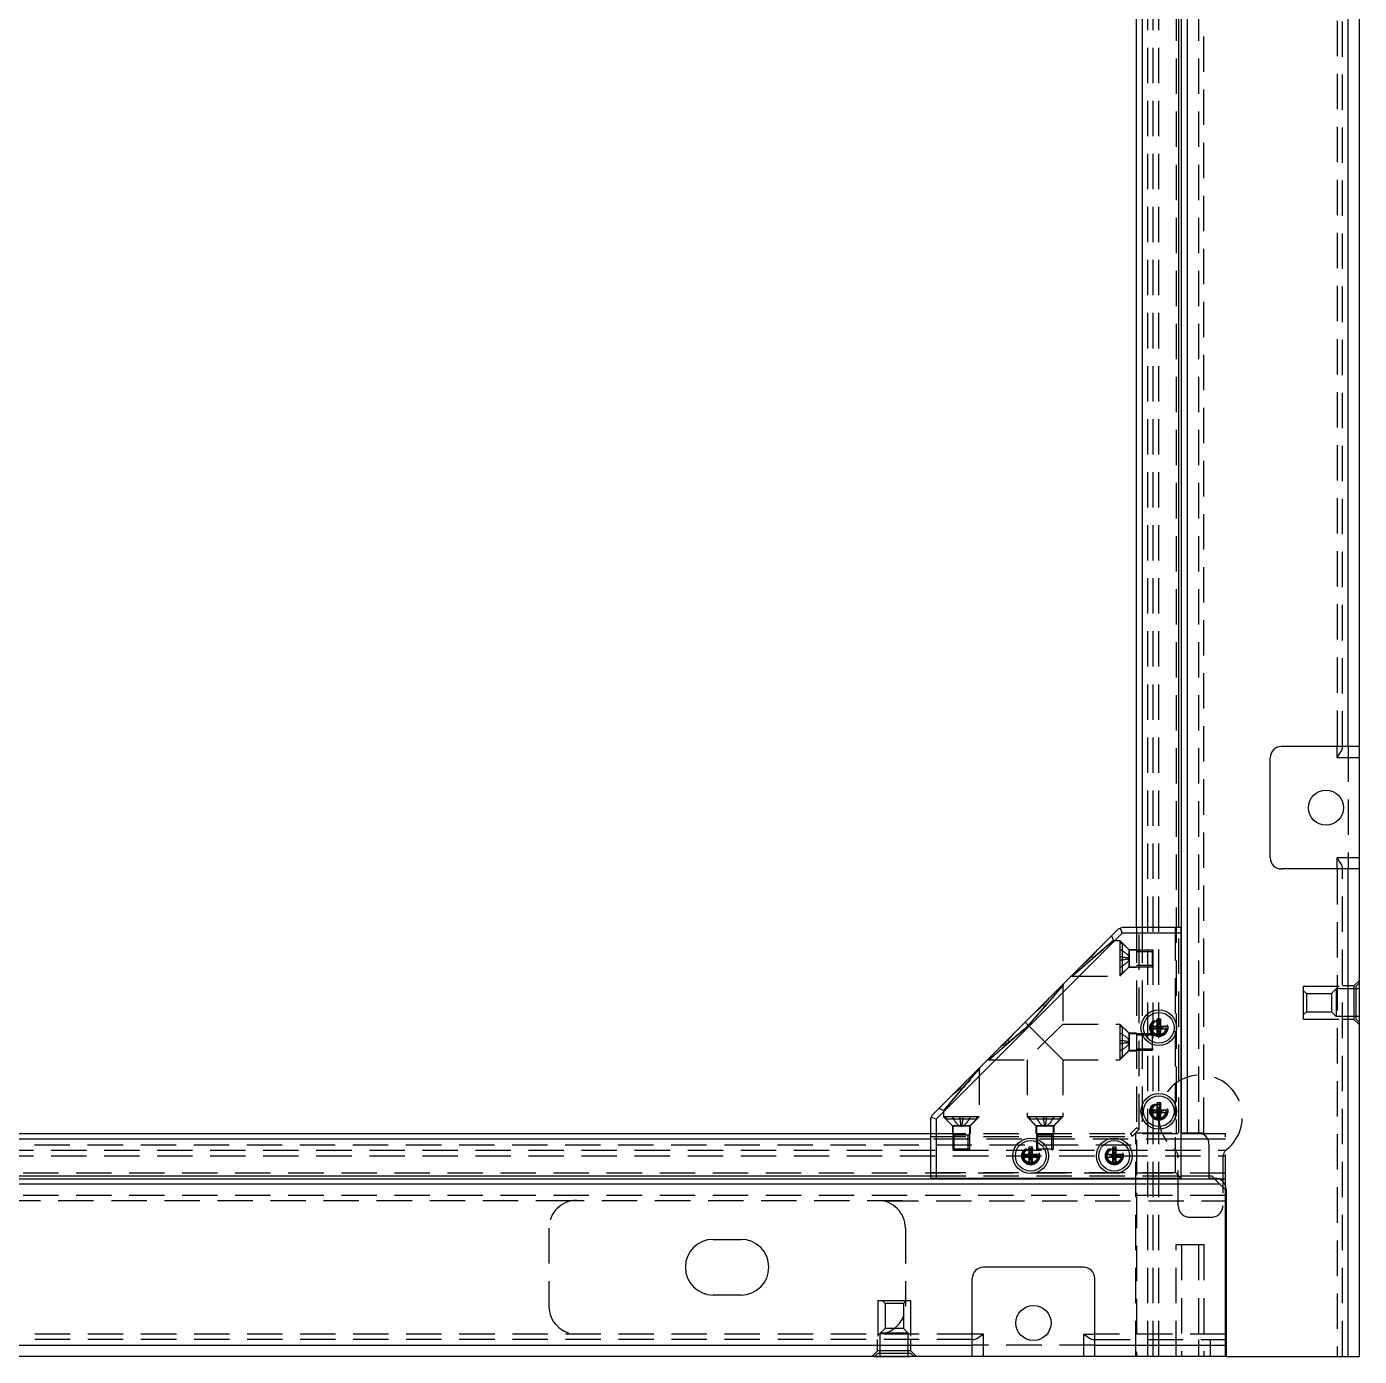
# Model space of a CAD drawing. Header units: millimetres. Extents: x -3132 to 28633, y 682 to 5849.
# Drawn here: x 19895.3 to 20134.6, y 1691.2 to 1929.9 of the extents above; entities that cross this region are included whole.
import ezdxf

# ---------------------------------------------------------------- set-up
doc = ezdxf.new("R2010")
doc.units = ezdxf.units.MM
doc.linetypes.add('HIDDEN', pattern=[9.525, 6.35, -3.175])
doc.layers.add('02___PRT_ALL_AXES', color=7, linetype='Continuous')
doc.layers.add('DEFAULT_2', color=8, linetype='HIDDEN')

msp = doc.modelspace()

# ---------------------------------------------------------------- linework, layer by layer
at = {"color": 7, "linetype": 'Continuous'}
for p, q in [((20134.594, 1691.194), (20134.594, 2688.194)), ((20102.694, 1731.294), (20102.694, 2648.094)), ((20103.694, 2648.094), (20103.694, 1731.294)), ((20094.594, 1768.194), (20094.594, 2611.194)), ((20095.594, 2611.194), (20095.594, 1768.194)), ((20102.194, 1768.194), (20102.194, 2611.194)), ((20132.594, 1800.694), (20132.594, 2578.694)), ((20134.594, 1800.694), (20120.594, 1800.694)), ((20130.594, 1798.694), (20130.594, 1800.694)), ((20131.594, 1800.426), (20131.594, 1800.694)), ((20118.594, 1780.694), (20118.594, 1798.694)), ((20130.594, 1798.694), (20134.594, 1798.694)), ((20134.594, 1780.694), (20130.594, 1780.694)), ((20130.594, 1778.694), (20130.594, 1780.694)), ((20134.594, 1778.694), (20120.594, 1778.694)), ((20131.594, 1778.694), (20131.594, 1778.962)), ((20132.594, 1691.194), (20132.594, 1778.694)), ((20092.008, 1768.194), (20091.301, 1767.901)), ((20102.594, 1768.194), (20092.008, 1768.194)), ((20102.594, 1723.194), (20102.594, 1768.194)), ((20057.887, 1734.487), (20091.301, 1767.901)), ((20058.594, 1733.78), (20092.008, 1767.194)), ((20091.655, 1768.048), (20092.008, 1767.194)), ((20102.594, 1767.194), (20092.008, 1767.194)), ((20098.314, 1751.794), (20098.874, 1751.794)), ((20098.874, 1748.594), (20098.314, 1751.794)), ((20098.314, 1750.474), (20098.314, 1751.794)), ((20098.314, 1748.594), (20098.874, 1751.794)), ((20098.874, 1751.794), (20098.874, 1750.474)), ((20096.994, 1749.914), (20100.194, 1750.474)), ((20096.994, 1750.474), (20098.314, 1750.474)), ((20096.994, 1750.474), (20100.194, 1749.914)), ((20096.994, 1749.914), (20096.994, 1750.474)), ((20098.314, 1749.914), (20096.994, 1749.914)), ((20098.314, 1750.474), (20098.874, 1749.914)), ((20098.314, 1749.914), (20098.874, 1750.474)), ((20098.314, 1748.594), (20098.314, 1749.914)), ((20098.874, 1750.474), (20100.194, 1750.474)), ((20100.194, 1749.914), (20098.874, 1749.914)), ((20098.874, 1749.914), (20098.874, 1748.594)), ((20100.194, 1750.474), (20100.194, 1749.914)), ((20098.874, 1748.594), (20098.314, 1748.594)), ((20096.994, 1734.914), (20100.194, 1735.474)), ((20096.994, 1735.474), (20098.314, 1735.474)), ((20096.994, 1735.474), (20100.194, 1734.914)), ((20096.994, 1734.914), (20096.994, 1735.474)), ((20098.314, 1734.914), (20096.994, 1734.914)), ((20098.314, 1736.794), (20098.874, 1736.794)), ((20098.874, 1733.594), (20098.314, 1736.794)), ((20098.314, 1735.474), (20098.314, 1736.794)), ((20098.314, 1733.594), (20098.874, 1736.794)), ((20098.314, 1735.474), (20098.874, 1734.914)), ((20098.314, 1734.914), (20098.874, 1735.474)), ((20098.314, 1733.594), (20098.314, 1734.914)), ((20098.874, 1736.794), (20098.874, 1735.474)), ((20098.874, 1735.474), (20100.194, 1735.474)), ((20100.194, 1734.914), (20098.874, 1734.914)), ((20098.874, 1734.914), (20098.874, 1733.594)), ((20100.194, 1735.474), (20100.194, 1734.914)), ((20057.594, 1733.78), (20057.887, 1734.487)), ((20057.594, 1733.78), (20057.594, 1723.194)), ((20058.594, 1733.78), (20057.74, 1734.134)), ((20058.594, 1733.78), (20058.594, 1723.194)), ((20098.874, 1733.594), (20098.314, 1733.594)), ((19714.594, 1731.194), (20057.594, 1731.194)), ((20057.594, 1730.194), (19714.594, 1730.194)), ((20102.594, 1731.294), (20105.594, 1731.294)), ((20102.594, 1731.194), (20105.594, 1731.194)), ((20107.352, 1730.194), (20102.594, 1730.194)), ((20073.994, 1726.914), (20077.194, 1727.474)), ((20073.994, 1727.474), (20075.314, 1727.474)), ((20073.994, 1727.474), (20077.194, 1726.914)), ((20073.994, 1726.914), (20073.994, 1727.474)), ((20075.314, 1728.794), (20075.874, 1728.794)), ((20075.874, 1725.594), (20075.314, 1728.794)), ((20075.314, 1727.474), (20075.314, 1728.794)), ((20075.314, 1725.594), (20075.874, 1728.794)), ((20075.314, 1727.474), (20075.874, 1726.914)), ((20075.314, 1726.914), (20075.874, 1727.474)), ((20075.874, 1728.794), (20075.874, 1727.474)), ((20075.874, 1727.474), (20077.194, 1727.474)), ((20077.194, 1727.474), (20077.194, 1726.914)), ((20088.994, 1726.914), (20092.194, 1727.474)), ((20088.994, 1727.474), (20090.314, 1727.474)), ((20088.994, 1727.474), (20092.194, 1726.914)), ((20088.994, 1726.914), (20088.994, 1727.474)), ((20090.314, 1728.794), (20090.874, 1728.794)), ((20090.874, 1725.594), (20090.314, 1728.794)), ((20090.314, 1727.474), (20090.314, 1728.794)), ((20090.314, 1725.594), (20090.874, 1728.794)), ((20090.314, 1727.474), (20090.874, 1726.914)), ((20090.314, 1726.914), (20090.874, 1727.474)), ((20090.874, 1728.794), (20090.874, 1727.474)), ((20090.874, 1727.474), (20092.194, 1727.474)), ((20092.194, 1727.474), (20092.194, 1726.914)), ((20107.594, 1729.294), (20107.594, 1723.194)), ((20075.314, 1726.914), (20073.994, 1726.914)), ((20075.314, 1725.594), (20075.314, 1726.914)), ((20075.874, 1725.594), (20075.314, 1725.594)), ((20077.194, 1726.914), (20075.874, 1726.914)), ((20075.874, 1726.914), (20075.874, 1725.594)), ((20090.314, 1726.914), (20088.994, 1726.914)), ((20090.314, 1725.594), (20090.314, 1726.914)), ((20090.874, 1725.594), (20090.314, 1725.594)), ((20092.194, 1726.914), (20090.874, 1726.914)), ((20090.874, 1726.914), (20090.874, 1725.594)), ((19663.594, 1723.094), (20108.594, 1723.094)), ((19714.594, 1723.594), (20057.594, 1723.594)), ((20057.594, 1723.194), (20102.594, 1723.194)), ((20102.594, 1723.594), (20107.594, 1723.594)), ((20107.594, 1723.194), (20108.694, 1723.194)), ((20108.594, 1723.094), (20110.594, 1721.094)), ((20109.594, 1722.094), (19662.594, 1722.094)), ((20110.594, 1691.194), (20110.594, 1721.094)), ((20110.694, 1721.194), (20110.694, 1691.194)), ((20018.594, 1712.194), (20023.594, 1712.194)), ((20085.094, 1707.194), (20067.094, 1707.194)), ((20065.094, 1691.194), (20065.094, 1705.194)), ((20087.094, 1691.194), (20087.094, 1705.194)), ((20023.594, 1702.194), (20018.594, 1702.194)), ((20067.094, 1695.194), (20065.094, 1695.194)), ((20065.094, 1694.194), (20065.362, 1694.194)), ((20067.094, 1691.194), (20067.094, 1695.194)), ((20085.094, 1695.194), (20087.094, 1695.194)), ((20085.094, 1695.194), (20085.094, 1691.194)), ((20086.826, 1694.194), (20087.094, 1694.194)), ((19707.094, 1693.194), (20065.094, 1693.194)), ((20087.094, 1693.194), (20110.594, 1693.194)), ((20110.594, 1691.194), (19661.594, 1691.194)), ((20110.694, 1691.194), (20134.594, 1691.194))]:
    msp.add_line(p, q, dxfattribs=at)
for points in [[(20130.594, 1798.694), (20130.976, 1799.24), (20131.293, 1799.723), (20131.511, 1800.124), (20131.594, 1800.426)], [(20131.293, 1779.666), (20130.976, 1780.148), (20130.594, 1780.694)], [(20131.594, 1778.962), (20131.511, 1779.264), (20131.293, 1779.666)], [(20065.362, 1694.194), (20065.655, 1694.273), (20066.052, 1694.487), (20066.537, 1694.804), (20067.094, 1695.194)], [(20085.094, 1695.194), (20085.651, 1694.804), (20086.136, 1694.487), (20086.533, 1694.273), (20086.826, 1694.194)]]:
    msp.add_lwpolyline(points, dxfattribs=at)
for centre, radius in [((20128.594, 1789.694), 3.15), ((20098.594, 1750.194), 3.2), ((20098.594, 1750.194), 2.75), ((20098.594, 1735.194), 3.2), ((20098.594, 1735.194), 2.75), ((20075.594, 1727.194), 3.2), ((20075.594, 1727.194), 2.75), ((20090.594, 1727.194), 3.2), ((20090.594, 1727.194), 2.75), ((20076.094, 1697.194), 3.15)]:
    msp.add_circle(centre, radius, dxfattribs=at)
for centre, radius, start, end in [((20120.594, 1798.694), 2, 90, 180), ((20120.594, 1780.694), 2, 180, 270), ((20105.594, 1729.294), 2, 0, 90), ((20108.694, 1721.194), 2, 0, 90), ((20018.594, 1707.194), 5, 90, 270), ((20023.594, 1707.194), 5, 270, 90), ((20067.094, 1705.194), 2, 90, 180), ((20085.094, 1705.194), 2, 0, 90)]:
    msp.add_arc(centre, radius, start, end, dxfattribs=at)
at = {"layer": '02___PRT_ALL_AXES', "color": 8, "linetype": 'HIDDEN'}
for p, q in [((20124.594, 1757.644), (20133.994, 1757.644)), ((20124.594, 1751.744), (20124.594, 1757.644)), ((20133.994, 1757.644), (20134.594, 1758.244)), ((20133.994, 1751.744), (20133.994, 1757.644)), ((20134.594, 1751.144), (20134.594, 1758.244)), ((20124.594, 1751.744), (20133.994, 1751.744)), ((20133.994, 1751.744), (20134.594, 1751.144)), ((20048.144, 1701.194), (20054.044, 1701.194)), ((20048.144, 1701.194), (20048.144, 1691.794)), ((20054.044, 1701.194), (20054.044, 1691.794)), ((20048.144, 1691.794), (20047.544, 1691.194)), ((20048.144, 1691.794), (20054.044, 1691.794)), ((20054.044, 1691.794), (20054.644, 1691.194)), ((20047.544, 1691.194), (20054.644, 1691.194))]:
    msp.add_line(p, q, dxfattribs=at)
at = {"layer": 'DEFAULT_2', "color": 8, "linetype": 'HIDDEN'}
for p, q in [((20096.594, 1691.194), (20096.594, 2688.194)), ((20097.594, 1691.194), (20097.594, 2688.194)), ((20098.594, 1691.194), (20098.594, 2688.194)), ((20101.694, 2648.094), (20101.694, 1731.294)), ((20105.694, 2648.094), (20105.694, 1731.294)), ((20106.694, 1731.294), (20106.694, 2648.094)), ((20130.594, 2578.694), (20130.594, 1800.694)), ((20131.594, 1800.694), (20131.594, 2578.694)), ((20132.594, 1800.694), (20132.594, 1778.694)), ((20130.594, 1778.694), (20130.594, 1691.194)), ((20131.594, 1691.194), (20131.594, 1778.694)), ((20094.594, 1768.194), (20094.594, 1691.194)), ((20095.094, 1731.987), (20095.094, 1768.194)), ((20095.594, 1768.194), (20095.594, 1731.294)), ((20101.594, 1724.194), (20101.594, 1768.194)), ((20102.194, 1731.294), (20102.194, 1768.194)), ((20090.461, 1765.854), (20086.761, 1762.654)), ((20090.107, 1766.708), (20090.461, 1765.854)), ((20090.461, 1765.854), (20091.594, 1765.854)), ((20093.194, 1764.254), (20091.594, 1765.854)), ((20091.594, 1765.854), (20091.594, 1759.454)), ((20089.295, 1764.846), (20089.99, 1765.447)), ((20091.594, 1765.404), (20091.994, 1765.404)), ((20091.994, 1765.404), (20093.244, 1764.154)), ((20091.994, 1765.404), (20091.994, 1759.904)), ((20093.194, 1764.254), (20094.594, 1764.254)), ((20093.194, 1764.254), (20093.194, 1761.054)), ((20093.244, 1764.154), (20097.394, 1764.154)), ((20093.244, 1764.154), (20093.244, 1761.154)), ((20094.594, 1763.904), (20097.594, 1763.904)), ((20097.594, 1763.954), (20097.394, 1764.154)), ((20097.394, 1764.154), (20097.394, 1761.154)), ((20083.061, 1759.454), (20086.761, 1762.654)), ((20086.761, 1762.655), (20086.407, 1763.008)), ((20091.594, 1762.934), (20091.77, 1762.919)), ((20091.594, 1762.374), (20091.77, 1762.39)), ((20093.194, 1761.054), (20091.594, 1759.454)), ((20091.765, 1762.919), (20091.938, 1762.903)), ((20091.927, 1762.904), (20092.096, 1762.888)), ((20091.927, 1762.404), (20092.096, 1762.421)), ((20091.994, 1759.904), (20093.244, 1761.154)), ((20092.079, 1762.89), (20092.245, 1762.872)), ((20092.079, 1762.419), (20092.245, 1762.436)), ((20092.222, 1762.875), (20092.386, 1762.856)), ((20092.222, 1762.434), (20092.386, 1762.452)), ((20092.353, 1762.86), (20092.517, 1762.84)), ((20092.353, 1762.449), (20092.517, 1762.469)), ((20092.467, 1762.846), (20092.566, 1762.834)), ((20092.467, 1762.462), (20092.566, 1762.475)), ((20092.517, 1762.84), (20092.654, 1762.822)), ((20092.517, 1762.469), (20092.654, 1762.487)), ((20092.639, 1762.824), (20092.753, 1762.807)), ((20092.731, 1762.81), (20092.799, 1762.8)), ((20092.731, 1762.498), (20092.799, 1762.509)), ((20093.194, 1761.054), (20094.594, 1761.054)), ((20093.244, 1761.154), (20097.394, 1761.154)), ((20094.594, 1761.404), (20097.594, 1761.404)), ((20097.594, 1761.354), (20097.394, 1761.154)), ((20083.061, 1759.454), (20082.707, 1759.308)), ((20083.061, 1759.454), (20091.594, 1759.454)), ((20083.109, 1759.495), (20083.073, 1759.465)), ((20083.376, 1759.727), (20083.258, 1759.625)), ((20084.223, 1760.46), (20083.948, 1760.221)), ((20091.594, 1759.904), (20091.994, 1759.904)), ((20134.594, 1758.694), (20133.594, 1757.694)), ((20078.134, 1754.027), (20081.334, 1757.727)), ((20080.927, 1757.257), (20080.763, 1757.067)), ((20081.323, 1757.715), (20081.292, 1757.679)), ((20081.48, 1758.081), (20081.334, 1757.727)), ((20081.334, 1757.727), (20081.334, 1750.854)), ((20124.594, 1756.844), (20125.094, 1756.344)), ((20124.594, 1752.544), (20124.594, 1756.844)), ((20125.094, 1756.344), (20129.594, 1756.344)), ((20125.094, 1756.344), (20125.094, 1753.044)), ((20129.594, 1756.344), (20130.444, 1757.194)), ((20129.594, 1756.344), (20129.594, 1753.044)), ((20134.594, 1757.194), (20130.444, 1757.194)), ((20130.444, 1757.194), (20130.444, 1752.194)), ((20133.594, 1757.694), (20131.594, 1757.694)), ((20133.594, 1757.694), (20133.594, 1751.694)), ((20075.178, 1750.61), (20078.134, 1754.027)), ((20078.134, 1754.027), (20077.78, 1754.381)), ((20075.9, 1751.445), (20075.663, 1751.17)), ((20076.869, 1752.564), (20076.505, 1752.143)), ((20124.594, 1752.544), (20125.094, 1753.044)), ((20125.094, 1753.044), (20129.594, 1753.044)), ((20129.594, 1753.044), (20130.444, 1752.194)), ((20134.594, 1752.194), (20130.444, 1752.194)), ((20133.594, 1751.694), (20131.594, 1751.694)), ((20134.594, 1750.694), (20133.594, 1751.694)), ((20071.761, 1747.654), (20075.178, 1750.61)), ((20073.753, 1749.378), (20073.147, 1748.852)), ((20074.373, 1749.914), (20073.753, 1749.378)), ((20074.594, 1751.194), (20075.178, 1750.61)), ((20074.594, 1751.194), (20075.178, 1750.61)), ((20081.334, 1750.854), (20074.934, 1744.454)), ((20075.178, 1750.61), (20078.134, 1747.654)), ((20081.334, 1750.854), (20091.594, 1750.854)), ((20093.194, 1749.254), (20091.594, 1750.854)), ((20091.594, 1750.854), (20091.594, 1744.454)), ((20091.594, 1750.404), (20091.994, 1750.404)), ((20091.994, 1750.404), (20093.244, 1749.154)), ((20091.994, 1750.404), (20091.994, 1744.904)), ((20093.194, 1749.254), (20094.594, 1749.254)), ((20093.194, 1749.254), (20093.194, 1746.054)), ((20093.244, 1749.154), (20097.394, 1749.154)), ((20093.244, 1749.154), (20093.244, 1746.154)), ((20097.594, 1748.954), (20097.394, 1749.154)), ((20097.394, 1749.154), (20097.394, 1746.154)), ((20068.061, 1744.454), (20071.761, 1747.654)), ((20071.761, 1747.654), (20071.407, 1748.008)), ((20073.147, 1748.852), (20072.813, 1748.563)), ((20081.334, 1744.454), (20078.134, 1747.654)), ((20091.594, 1747.934), (20091.77, 1747.919)), ((20091.594, 1747.374), (20091.77, 1747.39)), ((20091.765, 1747.919), (20091.938, 1747.903)), ((20091.927, 1747.904), (20092.096, 1747.888)), ((20091.927, 1747.404), (20092.096, 1747.421)), ((20092.079, 1747.89), (20092.245, 1747.872)), ((20092.079, 1747.419), (20092.245, 1747.436)), ((20092.222, 1747.875), (20092.386, 1747.856)), ((20092.222, 1747.434), (20092.386, 1747.452)), ((20092.353, 1747.86), (20092.517, 1747.84)), ((20092.353, 1747.449), (20092.517, 1747.469)), ((20092.467, 1747.846), (20092.566, 1747.834)), ((20092.467, 1747.462), (20092.566, 1747.475)), ((20092.517, 1747.84), (20092.654, 1747.822)), ((20092.517, 1747.469), (20092.654, 1747.487)), ((20092.639, 1747.824), (20092.753, 1747.807)), ((20092.731, 1747.81), (20092.799, 1747.8)), ((20092.731, 1747.498), (20092.799, 1747.509)), ((20094.594, 1748.904), (20097.594, 1748.904)), ((20068.061, 1744.454), (20067.707, 1744.308)), ((20068.061, 1744.454), (20074.934, 1744.454)), ((20068.109, 1744.495), (20068.073, 1744.465)), ((20068.376, 1744.727), (20068.258, 1744.625)), ((20069.223, 1745.46), (20068.948, 1745.221)), ((20074.934, 1744.454), (20074.934, 1734.194)), ((20081.334, 1744.454), (20091.594, 1744.454)), ((20081.334, 1744.454), (20081.334, 1734.194)), ((20093.194, 1746.054), (20091.594, 1744.454)), ((20091.594, 1744.904), (20091.994, 1744.904)), ((20091.994, 1744.904), (20093.244, 1746.154)), ((20093.194, 1746.054), (20094.594, 1746.054)), ((20093.244, 1746.154), (20097.394, 1746.154)), ((20094.594, 1746.404), (20097.594, 1746.404)), ((20097.594, 1746.354), (20097.394, 1746.154)), ((20063.134, 1739.027), (20066.334, 1742.727)), ((20065.927, 1742.257), (20065.763, 1742.067)), ((20066.323, 1742.715), (20066.292, 1742.679)), ((20066.48, 1743.081), (20066.334, 1742.727)), ((20066.334, 1742.727), (20066.334, 1734.194)), ((20063.134, 1739.027), (20062.78, 1739.381)), ((20063.134, 1739.027), (20059.934, 1735.327)), ((20059.934, 1735.327), (20059.08, 1735.681)), ((20059.934, 1735.327), (20059.934, 1734.194)), ((20059.944, 1735.339), (20059.976, 1735.376)), ((20060.107, 1735.527), (20060.21, 1735.646)), ((20060.705, 1736.219), (20060.944, 1736.495)), ((20066.334, 1734.194), (20059.934, 1734.194)), ((20061.534, 1732.594), (20059.934, 1734.194)), ((20060.384, 1734.194), (20060.384, 1733.794)), ((20065.884, 1733.794), (20060.384, 1733.794)), ((20060.384, 1733.794), (20061.634, 1732.544)), ((20064.734, 1732.594), (20061.534, 1732.594)), ((20061.534, 1732.594), (20061.534, 1731.194)), ((20064.634, 1732.544), (20061.634, 1732.544)), ((20061.634, 1732.544), (20061.634, 1728.394)), ((20062.854, 1734.194), (20062.869, 1734.018)), ((20062.884, 1733.862), (20062.9, 1733.692)), ((20062.899, 1733.709), (20062.916, 1733.543)), ((20062.914, 1733.566), (20062.932, 1733.402)), ((20062.928, 1733.436), (20062.948, 1733.271)), ((20062.942, 1733.322), (20062.954, 1733.222)), ((20062.948, 1733.271), (20062.966, 1733.134)), ((20062.978, 1733.058), (20062.988, 1732.99)), ((20063.29, 1733.058), (20063.279, 1732.99)), ((20063.303, 1733.149), (20063.287, 1733.035)), ((20063.32, 1733.271), (20063.301, 1733.134)), ((20063.326, 1733.322), (20063.313, 1733.222)), ((20063.34, 1733.436), (20063.32, 1733.271)), ((20063.354, 1733.566), (20063.336, 1733.402)), ((20063.369, 1733.709), (20063.354, 1733.566)), ((20063.399, 1734.023), (20063.383, 1733.851)), ((20063.414, 1734.194), (20063.399, 1734.018)), ((20065.884, 1733.794), (20064.634, 1732.544)), ((20064.634, 1732.544), (20064.634, 1728.394)), ((20064.734, 1732.594), (20066.334, 1734.194)), ((20064.734, 1732.594), (20064.734, 1731.194)), ((20065.884, 1734.194), (20065.884, 1733.794)), ((20081.334, 1734.194), (20074.934, 1734.194)), ((20076.534, 1732.594), (20074.934, 1734.194)), ((20075.384, 1734.194), (20075.384, 1733.794)), ((20080.884, 1733.794), (20075.384, 1733.794)), ((20075.384, 1733.794), (20076.634, 1732.544)), ((20079.734, 1732.594), (20076.534, 1732.594)), ((20076.534, 1732.594), (20076.534, 1731.194)), ((20079.634, 1732.544), (20076.634, 1732.544)), ((20076.634, 1732.544), (20076.634, 1728.394)), ((20077.854, 1734.194), (20077.869, 1734.018)), ((20077.884, 1733.862), (20077.9, 1733.692)), ((20077.899, 1733.709), (20077.916, 1733.543)), ((20077.914, 1733.566), (20077.932, 1733.402)), ((20077.928, 1733.436), (20077.948, 1733.271)), ((20077.942, 1733.322), (20077.954, 1733.222)), ((20077.948, 1733.271), (20077.966, 1733.134)), ((20077.978, 1733.058), (20077.988, 1732.99)), ((20078.29, 1733.058), (20078.279, 1732.99)), ((20078.303, 1733.149), (20078.287, 1733.035)), ((20078.32, 1733.271), (20078.301, 1733.134)), ((20078.326, 1733.322), (20078.313, 1733.222)), ((20078.34, 1733.436), (20078.32, 1733.271)), ((20078.354, 1733.566), (20078.336, 1733.402)), ((20078.369, 1733.709), (20078.352, 1733.543)), ((20078.384, 1733.862), (20078.367, 1733.692)), ((20078.399, 1734.023), (20078.383, 1733.851)), ((20078.414, 1734.194), (20078.399, 1734.018)), ((20080.884, 1733.794), (20079.634, 1732.544)), ((20079.634, 1732.544), (20079.634, 1728.394)), ((20079.734, 1732.594), (20081.334, 1734.194)), ((20079.734, 1732.594), (20079.734, 1731.194)), ((20080.884, 1734.194), (20080.884, 1733.794)), ((20094.594, 1732.194), (20093.594, 1731.194)), ((20095.094, 1731.987), (20094.594, 1732.194)), ((20057.594, 1731.194), (20102.594, 1731.194)), ((20057.594, 1730.694), (20093.801, 1730.694)), ((20102.594, 1730.194), (20057.594, 1730.194)), ((20061.884, 1730.894), (20061.584, 1731.194)), ((20064.384, 1730.894), (20061.884, 1730.894)), ((20061.884, 1728.194), (20061.884, 1730.894)), ((20064.384, 1730.894), (20064.684, 1731.194)), ((20064.384, 1728.194), (20064.384, 1730.894)), ((20076.884, 1730.894), (20076.584, 1731.194)), ((20079.384, 1730.894), (20076.884, 1730.894)), ((20076.884, 1728.194), (20076.884, 1730.894)), ((20079.384, 1730.894), (20079.684, 1731.194)), ((20079.384, 1728.194), (20079.384, 1730.894)), ((20093.801, 1730.694), (20093.594, 1731.194)), ((20095.094, 1731.987), (20093.801, 1730.694)), ((20094.494, 1691.194), (20094.494, 1731.194)), ((20094.594, 1731.294), (20102.594, 1731.294)), ((20105.594, 1731.294), (20106.694, 1731.294)), ((20105.594, 1731.194), (20110.594, 1731.194)), ((20110.594, 1730.194), (20107.352, 1730.194)), ((20110.594, 1721.094), (20110.594, 1731.194)), ((19661.594, 1728.194), (20110.594, 1728.194)), ((19677.694, 1729.194), (20094.494, 1729.194)), ((20064.634, 1728.394), (20061.634, 1728.394)), ((20061.834, 1728.194), (20061.634, 1728.394)), ((20064.434, 1728.194), (20064.634, 1728.394)), ((20079.634, 1728.394), (20076.634, 1728.394)), ((20076.834, 1728.194), (20076.634, 1728.394)), ((20079.434, 1728.194), (20079.634, 1728.394)), ((19661.594, 1727.194), (20110.594, 1727.194)), ((20102.094, 1718.194), (20102.094, 1726.829)), ((20110.094, 1726.829), (20110.094, 1718.194)), ((20110.594, 1724.094), (19661.594, 1724.094)), ((20057.594, 1724.194), (20101.594, 1724.194)), ((20057.594, 1723.594), (20102.594, 1723.594)), ((20101.594, 1724.194), (20102.594, 1723.194)), ((20107.594, 1723.594), (20108.094, 1723.594)), ((20108.094, 1723.594), (20108.594, 1723.094)), ((20108.594, 1723.094), (20110.594, 1723.094)), ((20110.594, 1720.094), (19661.594, 1720.094)), ((19993.099, 1719.094), (19779.089, 1719.094)), ((19989.094, 1719.194), (20053.094, 1719.194)), ((19989.094, 1719.094), (19989.094, 1719.194)), ((20049.089, 1719.094), (20110.594, 1719.094)), ((20053.094, 1719.194), (20053.094, 1719.094)), ((20104.094, 1716.194), (20108.094, 1716.194)), ((19989.094, 1714.194), (19989.094, 1700.194)), ((20053.094, 1714.194), (20053.094, 1700.194)), ((20106.733, 1711.194), (20101.655, 1711.194)), ((20101.694, 1691.194), (20101.694, 1711.194)), ((20102.694, 1711.194), (20102.694, 1691.194)), ((20105.694, 1711.194), (20105.694, 1691.194)), ((20106.694, 1711.194), (20106.694, 1691.194)), ((20048.944, 1701.194), (20053.244, 1701.194)), ((20048.944, 1701.194), (20049.444, 1700.694)), ((20053.244, 1701.194), (20052.744, 1700.694)), ((20052.744, 1700.694), (20049.444, 1700.694)), ((20049.444, 1700.694), (20049.444, 1696.194)), ((20052.744, 1700.694), (20052.744, 1696.194)), ((20065.094, 1695.194), (19707.094, 1695.194)), ((20065.094, 1694.194), (19707.094, 1694.194)), ((20048.094, 1692.194), (20048.094, 1694.194)), ((20049.444, 1696.194), (20048.594, 1695.344)), ((20053.594, 1695.344), (20048.594, 1695.344)), ((20048.594, 1691.194), (20048.594, 1695.344)), ((20052.744, 1696.194), (20049.444, 1696.194)), ((20052.744, 1696.194), (20053.594, 1695.344)), ((20053.594, 1691.194), (20053.594, 1695.344)), ((20054.094, 1692.194), (20054.094, 1694.194)), ((20110.594, 1695.194), (20087.094, 1695.194)), ((20087.094, 1694.194), (20110.594, 1694.194)), ((20105.794, 1691.194), (20105.794, 1694.194)), ((20107.794, 1694.194), (20107.794, 1691.194)), ((20047.094, 1691.194), (20048.094, 1692.194)), ((20054.094, 1692.194), (20048.094, 1692.194)), ((20055.094, 1691.194), (20054.094, 1692.194)), ((20087.094, 1693.194), (20065.094, 1693.194)), ((20110.694, 1691.194), (20110.594, 1691.194))]:
    msp.add_line(p, q, dxfattribs=at)
for points in [[(20086.478, 1762.937), (20086.9, 1763.372), (20087.276, 1763.796), (20087.607, 1764.208)], [(20086.761, 1762.654), (20087.255, 1763.083), (20087.735, 1763.497), (20088.189, 1763.888), (20088.603, 1764.248)], [(20091.594, 1764.254), (20091.77, 1764.166), (20091.938, 1764.078), (20092.096, 1763.989), (20092.245, 1763.899), (20092.386, 1763.808), (20092.517, 1763.716), (20092.639, 1763.623), (20092.753, 1763.527), (20092.858, 1763.428), (20092.951, 1763.329), (20093.03, 1763.23), (20093.094, 1763.136), (20093.144, 1763.048), (20093.182, 1762.964), (20093.21, 1762.884), (20093.229, 1762.806), (20093.24, 1762.73), (20093.244, 1762.654)], [(20086.761, 1762.654), (20086.265, 1762.226), (20085.784, 1761.809), (20085.33, 1761.416), (20084.915, 1761.058)], [(20085.208, 1761.808), (20085.627, 1762.157), (20086.051, 1762.532), (20086.478, 1762.937)], [(20091.594, 1761.054), (20091.77, 1761.142), (20091.938, 1761.231), (20092.096, 1761.32), (20092.245, 1761.41), (20092.386, 1761.501), (20092.517, 1761.593), (20092.639, 1761.686), (20092.753, 1761.781), (20092.858, 1761.88), (20092.951, 1761.98), (20093.03, 1762.078), (20093.094, 1762.172), (20093.144, 1762.261), (20093.182, 1762.344), (20093.21, 1762.425), (20093.229, 1762.503), (20093.24, 1762.579), (20093.244, 1762.654)], [(20091.594, 1762.374), (20091.765, 1762.389), (20091.938, 1762.405)], [(20092.639, 1762.485), (20092.753, 1762.502), (20092.859, 1762.519)], [(20092.753, 1762.807), (20092.859, 1762.79), (20092.912, 1762.78), (20092.959, 1762.771), (20093.001, 1762.762), (20093.038, 1762.753), (20093.071, 1762.745), (20093.101, 1762.737), (20093.127, 1762.729), (20093.15, 1762.721), (20093.17, 1762.713), (20093.188, 1762.706), (20093.203, 1762.698), (20093.216, 1762.691), (20093.227, 1762.683), (20093.234, 1762.676), (20093.24, 1762.668), (20093.243, 1762.661), (20093.244, 1762.654)], [(20092.858, 1762.79), (20092.951, 1762.772), (20093.03, 1762.755), (20093.094, 1762.739), (20093.144, 1762.723), (20093.182, 1762.709), (20093.21, 1762.694), (20093.229, 1762.681), (20093.24, 1762.668), (20093.244, 1762.654)], [(20092.858, 1762.519), (20092.951, 1762.536), (20093.03, 1762.554), (20093.094, 1762.57), (20093.144, 1762.585), (20093.182, 1762.6), (20093.21, 1762.614), (20093.229, 1762.628), (20093.24, 1762.641), (20093.244, 1762.654)], [(20092.859, 1762.519), (20092.912, 1762.529), (20092.959, 1762.538), (20093.001, 1762.547), (20093.038, 1762.555), (20093.071, 1762.564), (20093.101, 1762.572), (20093.127, 1762.58), (20093.15, 1762.588), (20093.17, 1762.595), (20093.188, 1762.603), (20093.203, 1762.61), (20093.216, 1762.618), (20093.227, 1762.626), (20093.234, 1762.633), (20093.24, 1762.641), (20093.243, 1762.648), (20093.244, 1762.654)], [(20076.58, 1753.18), (20076.996, 1753.516), (20077.42, 1753.892), (20077.851, 1754.31)], [(20078.134, 1754.027), (20077.694, 1753.52), (20077.268, 1753.025)], [(20077.851, 1754.31), (20078.26, 1754.741), (20078.635, 1755.165), (20078.98, 1755.581)], [(20079.722, 1755.864), (20079.364, 1755.449), (20078.978, 1755.004), (20078.563, 1754.524), (20078.134, 1754.027)], [(20071.478, 1747.937), (20071.901, 1748.372), (20072.277, 1748.797), (20072.608, 1749.208)], [(20075.178, 1750.61), (20075.03, 1750.482), (20074.843, 1750.319)], [(20091.594, 1749.254), (20091.77, 1749.166), (20091.938, 1749.078), (20092.096, 1748.989), (20092.245, 1748.899), (20092.386, 1748.808), (20092.517, 1748.716), (20092.639, 1748.623), (20092.753, 1748.527), (20092.858, 1748.428), (20092.951, 1748.329), (20093.03, 1748.23), (20093.094, 1748.136), (20093.144, 1748.048), (20093.182, 1747.964), (20093.21, 1747.884), (20093.229, 1747.806), (20093.24, 1747.73), (20093.244, 1747.654)], [(20070.208, 1746.808), (20070.627, 1747.157), (20071.051, 1747.532), (20071.478, 1747.937)], [(20071.761, 1747.654), (20071.265, 1747.226), (20070.784, 1746.809)], [(20072.039, 1747.895), (20072.005, 1747.866), (20071.973, 1747.838), (20071.944, 1747.813)], [(20072.813, 1748.563), (20072.633, 1748.409), (20072.555, 1748.341), (20072.039, 1747.895)], [(20091.594, 1746.054), (20091.77, 1746.142), (20091.938, 1746.231), (20092.096, 1746.32), (20092.245, 1746.41), (20092.386, 1746.501), (20092.517, 1746.593), (20092.639, 1746.686), (20092.753, 1746.781), (20092.858, 1746.88), (20092.951, 1746.98), (20093.03, 1747.078), (20093.094, 1747.172), (20093.144, 1747.261), (20093.182, 1747.344), (20093.21, 1747.425), (20093.229, 1747.503), (20093.24, 1747.579), (20093.244, 1747.654)], [(20091.594, 1747.374), (20091.765, 1747.389), (20091.938, 1747.405)], [(20092.639, 1747.485), (20092.753, 1747.502), (20092.859, 1747.519)], [(20092.753, 1747.807), (20092.859, 1747.79), (20092.912, 1747.78), (20092.959, 1747.771), (20093.001, 1747.762), (20093.038, 1747.753), (20093.071, 1747.745), (20093.101, 1747.737), (20093.127, 1747.729), (20093.15, 1747.721), (20093.17, 1747.713), (20093.188, 1747.706), (20093.203, 1747.698), (20093.216, 1747.691), (20093.227, 1747.683), (20093.234, 1747.676), (20093.24, 1747.668), (20093.243, 1747.661), (20093.244, 1747.654)], [(20092.858, 1747.79), (20092.951, 1747.772), (20093.03, 1747.755), (20093.094, 1747.739), (20093.144, 1747.723), (20093.182, 1747.709), (20093.21, 1747.694), (20093.229, 1747.681), (20093.24, 1747.668), (20093.244, 1747.654)], [(20092.858, 1747.519), (20092.951, 1747.536), (20093.03, 1747.554), (20093.094, 1747.57), (20093.144, 1747.585), (20093.182, 1747.6), (20093.21, 1747.614), (20093.229, 1747.628), (20093.24, 1747.641), (20093.244, 1747.654)], [(20092.859, 1747.519), (20092.912, 1747.529), (20092.959, 1747.538), (20093.001, 1747.547), (20093.038, 1747.555), (20093.071, 1747.564), (20093.101, 1747.572), (20093.127, 1747.58), (20093.15, 1747.588), (20093.17, 1747.595), (20093.188, 1747.603), (20093.203, 1747.61), (20093.216, 1747.618), (20093.227, 1747.626), (20093.234, 1747.633), (20093.24, 1747.641), (20093.243, 1747.648), (20093.244, 1747.654)], [(20062.851, 1739.31), (20063.26, 1739.741), (20063.635, 1740.165), (20063.98, 1740.581)], [(20064.722, 1740.864), (20064.364, 1740.449), (20063.978, 1740.004), (20063.563, 1739.524), (20063.134, 1739.027)], [(20060.944, 1736.495), (20061.542, 1737.187), (20061.9, 1737.6), (20062.291, 1738.053), (20062.705, 1738.533), (20063.134, 1739.027)], [(20061.58, 1738.181), (20062, 1738.519), (20062.426, 1738.897), (20062.851, 1739.31)], [(20061.534, 1734.194), (20061.622, 1734.018), (20061.71, 1733.851), (20061.799, 1733.692), (20061.889, 1733.543), (20061.98, 1733.402), (20062.072, 1733.271), (20062.165, 1733.149), (20062.261, 1733.035), (20062.36, 1732.931), (20062.46, 1732.837), (20062.558, 1732.758), (20062.652, 1732.694), (20062.74, 1732.644), (20062.824, 1732.606), (20062.905, 1732.578), (20062.982, 1732.559), (20063.059, 1732.548), (20063.134, 1732.544)], [(20062.854, 1734.194), (20062.869, 1734.023), (20062.885, 1733.851)], [(20062.964, 1733.149), (20062.981, 1733.035), (20062.999, 1732.929)], [(20062.998, 1732.931), (20063.016, 1732.837), (20063.033, 1732.758), (20063.05, 1732.694), (20063.065, 1732.644), (20063.08, 1732.606), (20063.094, 1732.578), (20063.107, 1732.559), (20063.121, 1732.548), (20063.134, 1732.544)], [(20062.999, 1732.929), (20063.008, 1732.876), (20063.018, 1732.829), (20063.027, 1732.787), (20063.035, 1732.75), (20063.043, 1732.717), (20063.051, 1732.687), (20063.059, 1732.661), (20063.067, 1732.638), (20063.075, 1732.618), (20063.082, 1732.6), (20063.09, 1732.585), (20063.098, 1732.572), (20063.105, 1732.562), (20063.113, 1732.554), (20063.12, 1732.548), (20063.127, 1732.545), (20063.134, 1732.544)], [(20064.734, 1734.194), (20064.646, 1734.018), (20064.558, 1733.851), (20064.469, 1733.692), (20064.379, 1733.543), (20064.288, 1733.402), (20064.196, 1733.271), (20064.102, 1733.149), (20064.007, 1733.035), (20063.908, 1732.931), (20063.808, 1732.837), (20063.71, 1732.758), (20063.616, 1732.694), (20063.528, 1732.644), (20063.444, 1732.606), (20063.363, 1732.578), (20063.285, 1732.559), (20063.209, 1732.548), (20063.134, 1732.544)], [(20063.287, 1733.035), (20063.269, 1732.929), (20063.259, 1732.876), (20063.25, 1732.829), (20063.241, 1732.787), (20063.233, 1732.75), (20063.224, 1732.717), (20063.216, 1732.687), (20063.208, 1732.661), (20063.201, 1732.638), (20063.193, 1732.618), (20063.185, 1732.6), (20063.178, 1732.585), (20063.17, 1732.572), (20063.163, 1732.562), (20063.155, 1732.554), (20063.148, 1732.548), (20063.141, 1732.545), (20063.134, 1732.544)], [(20063.269, 1732.931), (20063.252, 1732.837), (20063.235, 1732.758), (20063.218, 1732.694), (20063.203, 1732.644), (20063.188, 1732.606), (20063.174, 1732.578), (20063.16, 1732.559), (20063.147, 1732.548), (20063.134, 1732.544)], [(20063.384, 1733.862), (20063.367, 1733.692), (20063.352, 1733.543)], [(20076.534, 1734.194), (20076.622, 1734.018), (20076.71, 1733.851), (20076.799, 1733.692), (20076.889, 1733.543), (20076.98, 1733.402), (20077.072, 1733.271), (20077.165, 1733.149), (20077.261, 1733.035), (20077.36, 1732.931), (20077.46, 1732.837), (20077.558, 1732.758), (20077.652, 1732.694), (20077.74, 1732.644), (20077.824, 1732.606), (20077.905, 1732.578), (20077.982, 1732.559), (20078.059, 1732.548), (20078.134, 1732.544)], [(20077.854, 1734.194), (20077.869, 1734.023), (20077.885, 1733.851)], [(20077.964, 1733.149), (20077.981, 1733.035), (20077.999, 1732.929)], [(20077.998, 1732.931), (20078.016, 1732.837), (20078.033, 1732.758), (20078.05, 1732.694), (20078.065, 1732.644), (20078.08, 1732.606), (20078.094, 1732.578), (20078.107, 1732.559), (20078.121, 1732.548), (20078.134, 1732.544)], [(20077.999, 1732.929), (20078.008, 1732.876), (20078.018, 1732.829), (20078.027, 1732.787), (20078.035, 1732.75), (20078.043, 1732.717), (20078.051, 1732.687), (20078.059, 1732.661), (20078.067, 1732.638), (20078.075, 1732.618), (20078.082, 1732.6), (20078.09, 1732.585), (20078.098, 1732.572), (20078.105, 1732.562), (20078.113, 1732.554), (20078.12, 1732.548), (20078.127, 1732.545), (20078.134, 1732.544)], [(20079.734, 1734.194), (20079.646, 1734.018), (20079.558, 1733.851), (20079.469, 1733.692), (20079.379, 1733.543), (20079.288, 1733.402), (20079.196, 1733.271), (20079.102, 1733.149), (20079.007, 1733.035), (20078.908, 1732.931), (20078.808, 1732.837), (20078.71, 1732.758), (20078.616, 1732.694), (20078.528, 1732.644), (20078.444, 1732.606), (20078.363, 1732.578), (20078.285, 1732.559), (20078.209, 1732.548), (20078.134, 1732.544)], [(20078.287, 1733.035), (20078.269, 1732.929), (20078.259, 1732.876), (20078.25, 1732.829), (20078.241, 1732.787), (20078.233, 1732.75), (20078.224, 1732.717), (20078.216, 1732.687), (20078.208, 1732.661), (20078.201, 1732.638), (20078.193, 1732.618), (20078.185, 1732.6), (20078.178, 1732.585), (20078.17, 1732.572), (20078.163, 1732.562), (20078.155, 1732.554), (20078.148, 1732.548), (20078.141, 1732.545), (20078.134, 1732.544)], [(20078.269, 1732.931), (20078.252, 1732.837), (20078.235, 1732.758), (20078.218, 1732.694), (20078.203, 1732.644), (20078.188, 1732.606), (20078.174, 1732.578), (20078.16, 1732.559), (20078.147, 1732.548), (20078.134, 1732.544)]]:
    msp.add_lwpolyline(points, dxfattribs=at)
for centre, radius in [((20098.594, 1750.194), 1.6), ((20098.594, 1750.194), 1.5), ((20098.594, 1750.194), 1.3), ((20098.594, 1750.194), 1.25), ((20098.594, 1735.194), 1.6), ((20098.594, 1735.194), 1.5), ((20098.594, 1735.194), 1.3), ((20098.594, 1735.194), 1.25), ((20075.594, 1727.194), 1.6), ((20075.594, 1727.194), 1.55), ((20075.594, 1727.194), 1.5), ((20075.594, 1727.194), 1.3), ((20075.594, 1727.194), 1.25), ((20090.594, 1727.194), 1.6), ((20090.594, 1727.194), 1.55), ((20090.594, 1727.194), 1.5), ((20090.594, 1727.194), 1.3), ((20090.594, 1727.194), 1.25)]:
    msp.add_circle(centre, radius, dxfattribs=at)
for centre, radius, start, end in [((20106.094, 1734.194), 7.5, 309.16671, 230.83329), ((20100.094, 1726.829), 2, 0, 50.83329), ((20112.094, 1726.829), 2, 129.16671, 180), ((19994.094, 1714.194), 5, 90, 180), ((20048.094, 1714.194), 5, 0, 90), ((20104.094, 1718.194), 2, 180, 270), ((20108.094, 1718.194), 2, 270, 0), ((19994.094, 1700.194), 5, 180, 270), ((20048.094, 1700.194), 5, 270, 0)]:
    msp.add_arc(centre, radius, start, end, dxfattribs=at)

doc.saveas('drawing.dxf')
